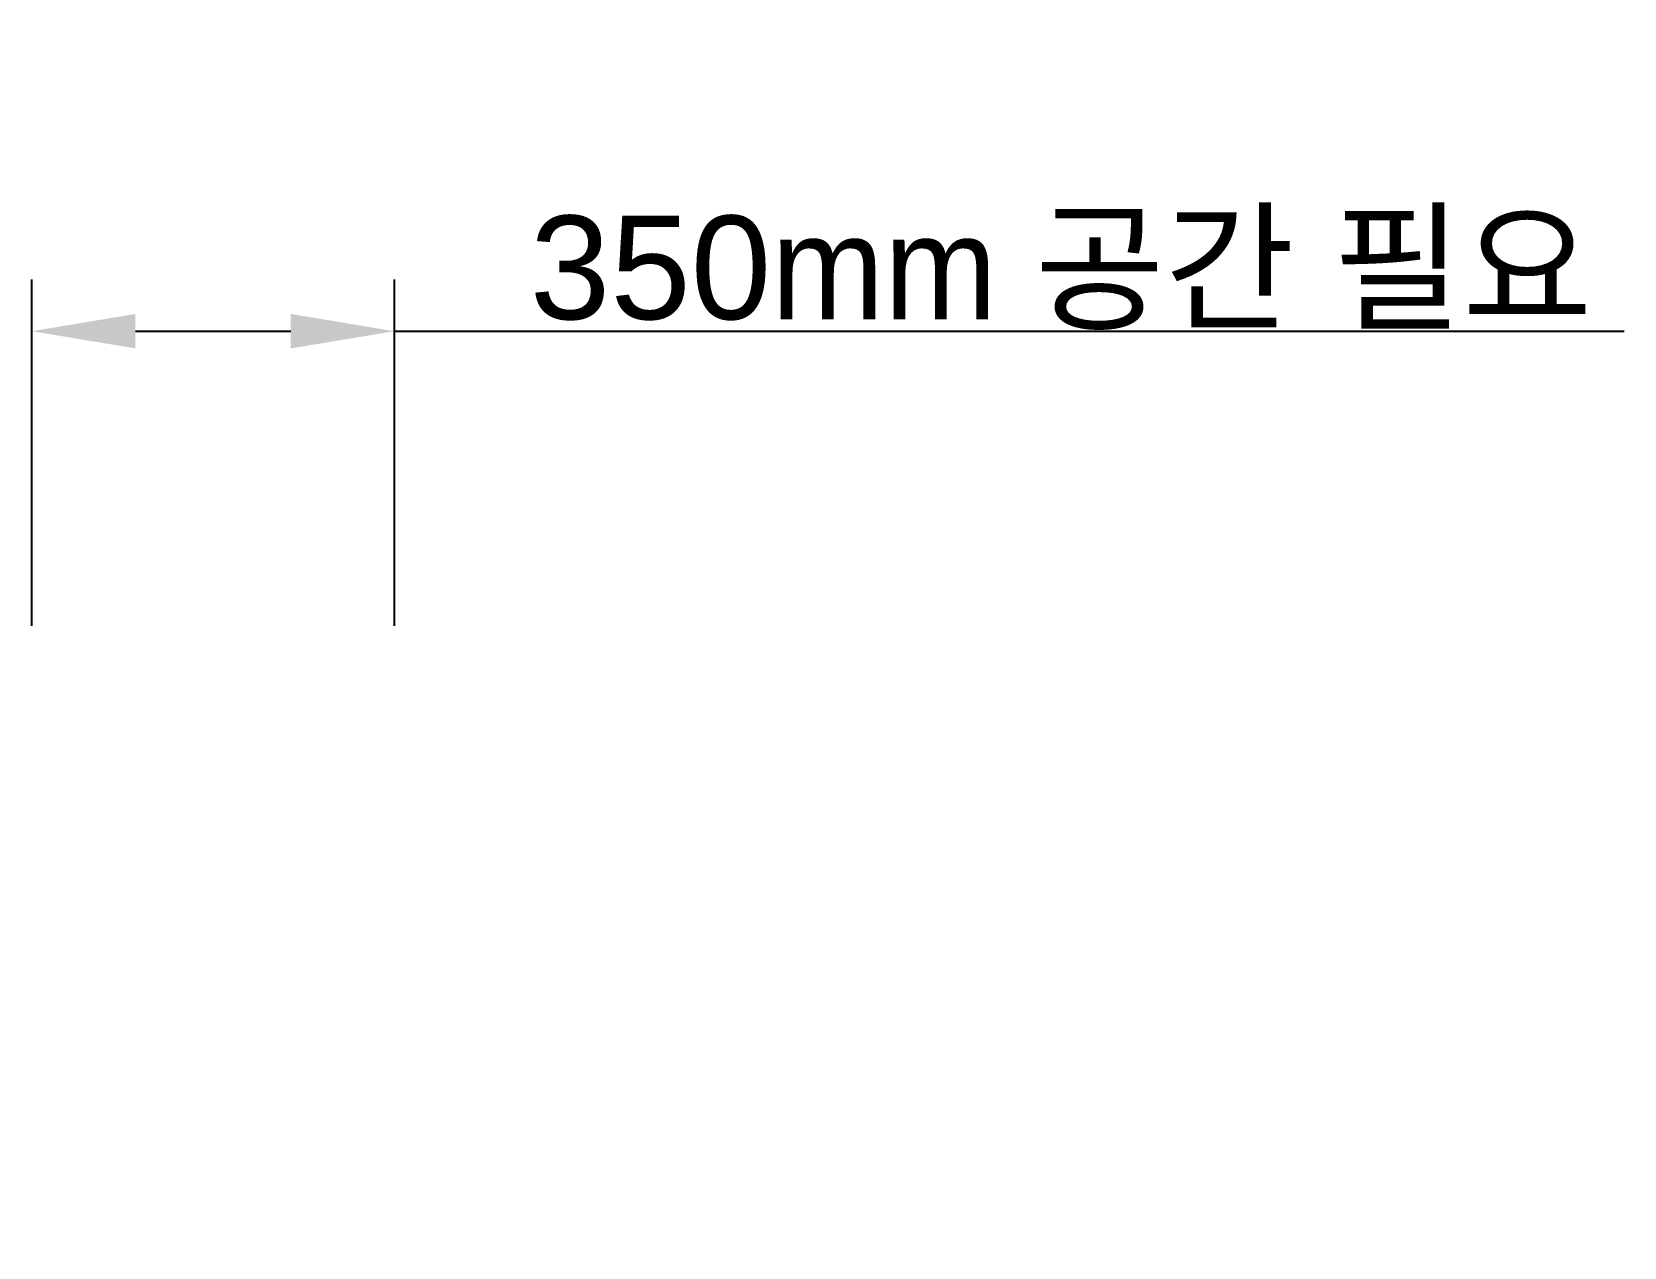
# Model space of a CAD drawing. Header units: millimetres. Extents: x 150937 to 394412, y 327166 to 584759.
# Drawn here: x 233929 to 235466, y 475810 to 476983 of the extents above; entities that cross this region are included whole.
import ezdxf

# ---------------------------------------------------------------- set-up
doc = ezdxf.new("R2010")
doc.units = ezdxf.units.MM
doc.styles.get("Standard").update_dxf_attribs({"font": 'arial.ttf'})
doc.dimstyles.new('ISO-25', dxfattribs={"dimtxt": 2.5, "dimasz": 2.5, "dimexe": 1.25, "dimexo": 0.625, "dimtad": 1, "dimtxsty": 'Standard', "dimcen": 2.5, "dimadec": 0, "dimazin": 0, "dimtfac": 1, "dimtmove": 0, "dimatfit": 3, "dimfxl": 0, "dimarcsym": 0})

# ---------------------------------------------------------------- blocks, each defined once
blk = doc.blocks.new('*D189')
at = {"color": 161, "lineweight": -2, "transparency": 16777216}
for p, q in [((3000, 3600), (3000, 3934.4)), ((3350, 3600), (3350, 3934.4)), ((3100, 3884.4), (3250, 3884.4)), ((3350, 3884.4), (4537.1, 3884.4))]:
    blk.add_line(p, q, dxfattribs=at)
at = {"color": 161, "transparency": 16777216}
for points in [[(3100, 3901.1), (3100, 3867.8), (3000, 3884.4)], [(3250, 3901.1), (3250, 3867.8), (3350, 3884.4)]]:
    blk.add_solid(points, dxfattribs=at)
at = {"color": 6, "transparency": 16777216, "insert": (3993.5, 3940.8), "char_height": 100, "attachment_point": 5}
blk.add_mtext('350{\\fGulim|b0|i0|c129|p50;mm 공간 필요}', dxfattribs=at)
blk = doc.blocks.new('c3dim350mm')
dim = blk.add_linear_dim(base=(350, 884.4), p1=(0, 0), p2=(350, 0), text='<>{\\fGulim|b0|i0|c129|p50;mm 공간 필요}', dimstyle='ISO-25', override={"dimtxt": 100, "dimasz": 100, "dimexe": 50, "dimexo": 600, "dimdec": 0, "dimclrd": 161, "dimclre": 161, "dimclrt": 6})
dim.commit()
dim.dimension.update_dxf_attribs({"geometry": '*D189', "text_midpoint": (993.5, 940.8), "insert": (-3000, -3000)})

msp = doc.modelspace()

# ---------------------------------------------------------------- block references
msp.add_blockref('c3dim350mm', (233929.087, 475809.757))

doc.saveas('drawing.dxf')
